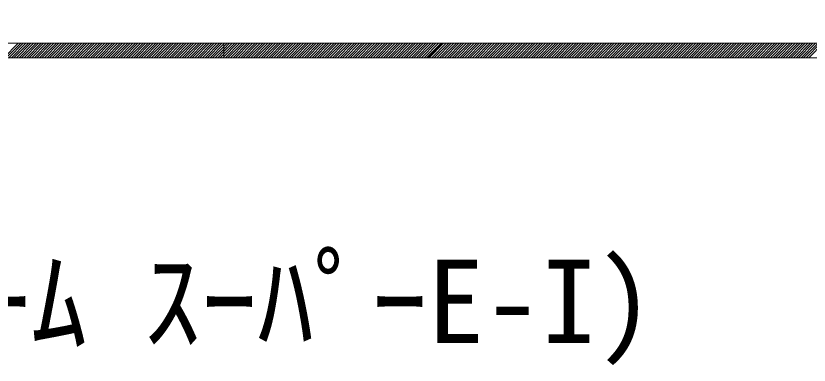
# Model space of a CAD drawing. Units: millimetres, scale not verified. Extents: x -840 to 840, y -594 to 594.
# Drawn here: x 123.8 to 233.9, y 144.1 to 192.5 of the extents above; entities that cross this region are included whole.
import ezdxf
from ezdxf.enums import TextEntityAlignment as Align

# ---------------------------------------------------------------- set-up
doc = ezdxf.new("R2010")
doc.units = ezdxf.units.MM
doc.header["$LTSCALE"] = 2
doc.layers.add('0-1_文字', color=5, linetype='Continuous', lineweight=9)
doc.layers.add('0-5_IBｼｰﾄ', color=7, linetype='Continuous', lineweight=9)
doc.styles.add('ＭＳ ゴシック', font='')
doc.styles.get('ＭＳ ゴシック').set_extended_font_data('MS Gothic')

msp = doc.modelspace()

# ---------------------------------------------------------------- linework, layer by layer
at = {"layer": '0-5_IBｼｰﾄ'}
for p, q in [((-40.26, 188.719), (396.249, 188.719)), ((122.159, 186.719), (124.159, 188.719)), ((122.512, 186.719), (124.512, 188.719)), ((122.866, 186.719), (124.866, 188.719)), ((123.219, 186.719), (125.219, 188.719)), ((123.573, 186.719), (125.573, 188.719)), ((123.926, 186.719), (125.926, 188.719)), ((124.28, 186.719), (126.28, 188.719)), ((124.633, 186.719), (126.633, 188.719)), ((124.987, 186.719), (126.987, 188.719)), ((125.341, 186.719), (127.341, 188.719)), ((125.694, 186.719), (127.694, 188.719)), ((126.048, 186.719), (128.048, 188.719)), ((126.401, 186.719), (128.401, 188.719)), ((126.755, 186.719), (128.755, 188.719)), ((127.108, 186.719), (129.108, 188.719)), ((127.462, 186.719), (129.462, 188.719)), ((127.815, 186.719), (129.815, 188.719)), ((128.169, 186.719), (130.169, 188.719)), ((128.523, 186.719), (130.523, 188.719)), ((128.876, 186.719), (130.876, 188.719)), ((129.23, 186.719), (131.23, 188.719)), ((129.583, 186.719), (131.583, 188.719)), ((129.937, 186.719), (131.937, 188.719)), ((130.29, 186.719), (132.29, 188.719)), ((130.644, 186.719), (132.644, 188.719)), ((130.997, 186.719), (132.997, 188.719)), ((131.351, 186.719), (133.351, 188.719)), ((131.705, 186.719), (133.705, 188.719)), ((132.058, 186.719), (134.058, 188.719)), ((132.412, 186.719), (134.412, 188.719)), ((132.765, 186.719), (134.765, 188.719)), ((133.119, 186.719), (135.119, 188.719)), ((133.472, 186.719), (135.472, 188.719)), ((133.826, 186.719), (135.826, 188.719)), ((134.179, 186.719), (136.179, 188.719)), ((134.533, 186.719), (136.533, 188.719)), ((134.886, 186.719), (136.886, 188.719)), ((135.24, 186.719), (137.24, 188.719)), ((135.594, 186.719), (137.594, 188.719)), ((135.947, 186.719), (137.947, 188.719)), ((136.301, 186.719), (138.301, 188.719)), ((136.654, 186.719), (138.654, 188.719)), ((137.008, 186.719), (139.008, 188.719)), ((137.361, 186.719), (139.361, 188.719)), ((137.715, 186.719), (139.715, 188.719)), ((138.068, 186.719), (140.068, 188.719)), ((138.422, 186.719), (140.422, 188.719)), ((138.776, 186.719), (140.776, 188.719)), ((139.129, 186.719), (141.129, 188.719)), ((139.483, 186.719), (141.483, 188.719)), ((139.836, 186.719), (141.836, 188.719)), ((140.19, 186.719), (142.19, 188.719)), ((140.543, 186.719), (142.543, 188.719)), ((140.897, 186.719), (142.897, 188.719)), ((141.25, 186.719), (143.25, 188.719)), ((141.604, 186.719), (143.604, 188.719)), ((141.958, 186.719), (143.958, 188.719)), ((142.311, 186.719), (144.311, 188.719)), ((142.665, 186.719), (144.665, 188.719)), ((143.018, 186.719), (145.018, 188.719)), ((143.372, 186.719), (145.372, 188.719)), ((143.725, 186.719), (145.725, 188.719)), ((144.079, 186.719), (146.079, 188.719)), ((144.432, 186.719), (146.432, 188.719)), ((144.786, 186.719), (146.786, 188.719)), ((145.14, 186.719), (147.14, 188.719)), ((145.493, 186.719), (147.493, 188.719)), ((145.847, 186.719), (147.847, 188.719)), ((146.2, 186.719), (148.2, 188.719)), ((146.554, 186.719), (148.554, 188.719)), ((146.907, 186.719), (148.907, 188.719)), ((147.261, 186.719), (149.261, 188.719)), ((147.614, 186.719), (149.614, 188.719)), ((147.968, 186.719), (149.968, 188.719)), ((148.322, 186.719), (150.322, 188.719)), ((148.675, 186.719), (150.675, 188.719)), ((149.029, 186.719), (151.029, 188.719)), ((149.382, 186.719), (151.382, 188.719)), ((149.736, 186.719), (151.736, 188.719)), ((150.089, 186.719), (152.089, 188.719)), ((150.443, 186.719), (152.443, 188.719)), ((150.796, 186.719), (152.699, 188.621)), ((151.15, 186.719), (152.699, 188.268)), ((152.699, 188.621), (152.796, 188.719)), ((152.699, 188.268), (153.15, 188.719)), ((152.699, 187.914), (153.503, 188.719)), ((152.699, 187.561), (153.857, 188.719)), ((152.699, 187.207), (154.211, 188.719)), ((152.699, 186.854), (154.564, 188.719)), ((152.918, 186.719), (154.918, 188.719)), ((153.271, 186.719), (155.271, 188.719)), ((153.625, 186.719), (155.625, 188.719)), ((153.978, 186.719), (155.978, 188.719)), ((154.332, 186.719), (156.332, 188.719)), ((154.685, 186.719), (156.685, 188.719)), ((155.039, 186.719), (157.039, 188.719)), ((155.393, 186.719), (157.393, 188.719)), ((155.746, 186.719), (157.746, 188.719)), ((156.1, 186.719), (158.1, 188.719)), ((156.453, 186.719), (158.453, 188.719)), ((156.807, 186.719), (158.807, 188.719)), ((157.16, 186.719), (159.16, 188.719)), ((157.514, 186.719), (159.514, 188.719)), ((157.867, 186.719), (159.867, 188.719)), ((158.221, 186.719), (160.221, 188.719)), ((158.575, 186.719), (160.575, 188.719)), ((158.928, 186.719), (160.928, 188.719)), ((159.282, 186.719), (161.282, 188.719)), ((159.635, 186.719), (161.635, 188.719)), ((159.989, 186.719), (161.989, 188.719)), ((160.342, 186.719), (162.342, 188.719)), ((160.696, 186.719), (162.696, 188.719)), ((161.049, 186.719), (163.049, 188.719)), ((161.403, 186.719), (163.403, 188.719)), ((161.757, 186.719), (163.757, 188.719)), ((162.11, 186.719), (164.11, 188.719)), ((162.464, 186.719), (164.464, 188.719)), ((162.817, 186.719), (164.817, 188.719)), ((163.171, 186.719), (165.171, 188.719)), ((163.524, 186.719), (165.524, 188.719)), ((163.878, 186.719), (165.878, 188.719)), ((164.231, 186.719), (166.231, 188.719)), ((164.585, 186.719), (166.585, 188.719)), ((164.939, 186.719), (166.939, 188.719)), ((165.292, 186.719), (167.292, 188.719)), ((165.646, 186.719), (167.646, 188.719)), ((165.999, 186.719), (167.999, 188.719)), ((166.353, 186.719), (168.353, 188.719)), ((166.706, 186.719), (168.706, 188.719)), ((167.06, 186.719), (169.06, 188.719)), ((167.413, 186.719), (169.413, 188.719)), ((167.767, 186.719), (169.767, 188.719)), ((168.121, 186.719), (170.121, 188.719)), ((168.474, 186.719), (170.474, 188.719)), ((168.828, 186.719), (170.828, 188.719)), ((169.181, 186.719), (171.181, 188.719)), ((169.535, 186.719), (171.535, 188.719)), ((169.888, 186.719), (171.888, 188.719)), ((170.242, 186.719), (172.242, 188.719)), ((170.595, 186.719), (172.595, 188.719)), ((170.949, 186.719), (172.949, 188.719)), ((171.302, 186.719), (173.302, 188.719)), ((171.656, 186.719), (173.656, 188.719)), ((172.01, 186.719), (174.01, 188.719)), ((172.363, 186.719), (174.363, 188.719)), ((172.717, 186.719), (174.717, 188.719)), ((173.07, 186.719), (175.07, 188.719)), ((173.424, 186.719), (175.424, 188.719)), ((173.777, 186.719), (175.777, 188.719)), ((174.131, 186.719), (176.131, 188.719)), ((174.484, 186.719), (176.484, 188.719)), ((174.838, 186.719), (176.838, 188.719)), ((175.192, 186.719), (177.192, 188.719)), ((175.545, 186.719), (177.545, 188.719)), ((175.899, 186.719), (177.899, 188.719)), ((176.252, 186.719), (178.252, 188.719)), ((176.606, 186.719), (178.606, 188.719)), ((176.959, 186.719), (178.959, 188.719)), ((177.313, 186.719), (179.313, 188.719)), ((177.666, 186.719), (179.666, 188.719)), ((178.02, 186.719), (180.02, 188.719)), ((178.374, 186.719), (180.374, 188.719)), ((178.727, 186.719), (180.727, 188.719)), ((179.081, 186.719), (181.081, 188.719)), ((179.434, 186.719), (181.434, 188.719)), ((179.788, 186.719), (181.788, 188.719)), ((180.141, 186.719), (182.141, 188.719)), ((180.495, 186.719), (182.495, 188.719)), ((180.848, 186.719), (182.848, 188.719)), ((181.202, 186.719), (183.202, 188.719)), ((181.556, 186.719), (183.556, 188.719)), ((181.909, 186.719), (183.909, 188.719)), ((182.263, 186.719), (184.263, 188.719)), ((182.616, 186.719), (184.616, 188.719)), ((182.97, 186.719), (184.97, 188.719)), ((183.323, 186.719), (185.323, 188.719)), ((183.677, 186.719), (185.677, 188.719)), ((184.03, 186.719), (186.03, 188.719)), ((184.384, 186.719), (186.384, 188.719)), ((184.738, 186.719), (186.738, 188.719)), ((185.091, 186.719), (187.091, 188.719)), ((185.445, 186.719), (187.445, 188.719)), ((185.798, 186.719), (187.798, 188.719)), ((186.152, 186.719), (188.152, 188.719)), ((186.505, 186.719), (188.505, 188.719)), ((186.859, 186.719), (188.859, 188.719)), ((187.212, 186.719), (189.212, 188.719)), ((187.566, 186.719), (189.566, 188.719)), ((187.919, 186.719), (189.919, 188.719)), ((188.273, 186.719), (190.273, 188.719)), ((188.627, 186.719), (190.627, 188.719)), ((188.98, 186.719), (190.98, 188.719)), ((189.334, 186.719), (191.334, 188.719)), ((189.687, 186.719), (191.687, 188.719)), ((190.041, 186.719), (192.041, 188.719)), ((190.394, 186.719), (192.394, 188.719)), ((190.748, 186.719), (192.748, 188.719)), ((191.101, 186.719), (193.101, 188.719)), ((191.455, 186.719), (193.455, 188.719)), ((191.809, 186.719), (193.809, 188.719)), ((192.162, 186.719), (194.162, 188.719)), ((192.516, 186.719), (194.516, 188.719)), ((192.869, 186.719), (194.869, 188.719)), ((193.223, 186.719), (195.223, 188.719)), ((193.576, 186.719), (195.576, 188.719)), ((193.93, 186.719), (195.93, 188.719)), ((194.283, 186.719), (196.283, 188.719)), ((194.637, 186.719), (196.637, 188.719)), ((194.991, 186.719), (196.991, 188.719)), ((195.344, 186.719), (197.344, 188.719)), ((195.698, 186.719), (197.698, 188.719)), ((196.051, 186.719), (198.051, 188.719)), ((196.405, 186.719), (198.405, 188.719)), ((196.758, 186.719), (198.758, 188.719)), ((197.112, 186.719), (199.112, 188.719)), ((197.465, 186.719), (199.465, 188.719)), ((197.819, 186.719), (199.819, 188.719)), ((198.173, 186.719), (200.173, 188.719)), ((198.526, 186.719), (200.526, 188.719)), ((198.88, 186.719), (200.88, 188.719)), ((199.233, 186.719), (201.233, 188.719)), ((199.587, 186.719), (201.587, 188.719)), ((199.94, 186.719), (201.94, 188.719)), ((200.294, 186.719), (202.294, 188.719)), ((200.647, 186.719), (202.647, 188.719)), ((201.001, 186.719), (203.001, 188.719)), ((201.355, 186.719), (203.355, 188.719)), ((201.708, 186.719), (203.708, 188.719)), ((202.062, 186.719), (204.062, 188.719)), ((202.415, 186.719), (204.415, 188.719)), ((202.769, 186.719), (204.769, 188.719)), ((203.122, 186.719), (205.122, 188.719)), ((203.476, 186.719), (205.476, 188.719)), ((203.829, 186.719), (205.829, 188.719)), ((204.183, 186.719), (206.183, 188.719)), ((204.537, 186.719), (206.537, 188.719)), ((204.89, 186.719), (206.89, 188.719)), ((205.244, 186.719), (207.244, 188.719)), ((205.597, 186.719), (207.597, 188.719)), ((205.951, 186.719), (207.951, 188.719)), ((206.304, 186.719), (208.304, 188.719)), ((206.658, 186.719), (208.658, 188.719)), ((207.011, 186.719), (209.011, 188.719)), ((207.365, 186.719), (209.365, 188.719)), ((207.718, 186.719), (209.718, 188.719)), ((208.072, 186.719), (210.072, 188.719)), ((208.426, 186.719), (210.426, 188.719)), ((208.779, 186.719), (210.779, 188.719)), ((209.133, 186.719), (211.133, 188.719)), ((209.486, 186.719), (211.486, 188.719)), ((209.84, 186.719), (211.84, 188.719)), ((210.193, 186.719), (212.193, 188.719)), ((210.547, 186.719), (212.547, 188.719)), ((210.9, 186.719), (212.9, 188.719)), ((211.254, 186.719), (213.254, 188.719)), ((211.608, 186.719), (213.608, 188.719)), ((211.961, 186.719), (213.961, 188.719)), ((212.315, 186.719), (214.315, 188.719)), ((212.668, 186.719), (214.668, 188.719)), ((213.022, 186.719), (215.022, 188.719)), ((213.375, 186.719), (215.375, 188.719)), ((213.729, 186.719), (215.729, 188.719)), ((214.082, 186.719), (216.082, 188.719)), ((214.436, 186.719), (216.436, 188.719)), ((214.79, 186.719), (216.79, 188.719)), ((215.143, 186.719), (217.143, 188.719)), ((215.497, 186.719), (217.497, 188.719)), ((215.85, 186.719), (217.85, 188.719)), ((216.204, 186.719), (218.204, 188.719)), ((216.557, 186.719), (218.557, 188.719)), ((216.911, 186.719), (218.911, 188.719)), ((217.264, 186.719), (219.264, 188.719)), ((217.618, 186.719), (219.618, 188.719)), ((217.972, 186.719), (219.972, 188.719)), ((218.325, 186.719), (220.325, 188.719)), ((218.679, 186.719), (220.679, 188.719)), ((219.032, 186.719), (221.032, 188.719)), ((219.386, 186.719), (221.386, 188.719)), ((219.739, 186.719), (221.739, 188.719)), ((220.093, 186.719), (222.093, 188.719)), ((220.446, 186.719), (222.446, 188.719)), ((220.8, 186.719), (222.8, 188.719)), ((221.154, 186.719), (223.154, 188.719)), ((221.507, 186.719), (223.507, 188.719)), ((221.861, 186.719), (223.861, 188.719)), ((222.214, 186.719), (224.214, 188.719)), ((222.568, 186.719), (224.568, 188.719)), ((222.921, 186.719), (224.921, 188.719)), ((223.275, 186.719), (225.275, 188.719)), ((223.628, 186.719), (225.628, 188.719)), ((223.982, 186.719), (225.982, 188.719)), ((224.335, 186.719), (226.335, 188.719)), ((224.689, 186.719), (226.689, 188.719)), ((225.043, 186.719), (227.043, 188.719)), ((225.396, 186.719), (227.396, 188.719)), ((225.75, 186.719), (227.75, 188.719)), ((226.103, 186.719), (228.103, 188.719)), ((226.457, 186.719), (228.457, 188.719)), ((226.81, 186.719), (228.81, 188.719)), ((227.164, 186.719), (229.164, 188.719)), ((227.517, 186.719), (229.517, 188.719)), ((227.871, 186.719), (229.871, 188.719)), ((228.225, 186.719), (230.225, 188.719)), ((228.578, 186.719), (230.578, 188.719)), ((228.932, 186.719), (230.932, 188.719)), ((229.285, 186.719), (231.285, 188.719)), ((229.639, 186.719), (231.639, 188.719)), ((229.992, 186.719), (231.992, 188.719)), ((230.346, 186.719), (232.346, 188.719)), ((230.699, 186.719), (232.699, 188.719)), ((231.053, 186.719), (233.053, 188.719)), ((231.407, 186.719), (233.407, 188.719)), ((231.76, 186.719), (233.76, 188.719)), ((232.114, 186.719), (234.114, 188.719)), ((232.467, 186.719), (234.467, 188.719)), ((232.821, 186.719), (234.821, 188.719)), ((233.174, 186.719), (235.174, 188.719)), ((233.528, 186.719), (235.528, 188.719)), ((233.881, 186.719), (235.881, 188.719)), ((151.503, 186.719), (152.699, 187.914)), ((151.857, 186.719), (152.699, 187.561)), ((152.211, 186.719), (152.699, 187.207)), ((-40.796, 186.719), (396.785, 186.719)), ((152.564, 186.719), (152.699, 186.854))]:
    msp.add_line(p, q, dxfattribs=at)
for points in [[(-47.378, 190.519), (-40.796, 186.719), (152.699, 186.719), (152.699, 188.719), (-40.26, 188.719), (-46.842, 192.519), (-53.217, 192.519), (-55.217, 190.519)], [(152.699, 186.719), (180.983, 186.719), (182.983, 188.719), (152.699, 188.719)], [(180.983, 186.719), (392.699, 186.719), (392.699, 188.719), (182.983, 188.719)]]:
    msp.add_lwpolyline(points, close=True, dxfattribs=at)

# ---------------------------------------------------------------- texts
at = {"layer": '0-1_文字', "color": 7, "style": 'ＭＳ ゴシック'}
msp.add_text('(ｶﾈﾗｲﾄﾌｫｰﾑ ｽｰﾊﾟｰE-I)', height=11.54, dxfattribs=at).set_placement((55.095, 143.704), align=Align.BOTTOM_LEFT)

doc.saveas('drawing.dxf')
